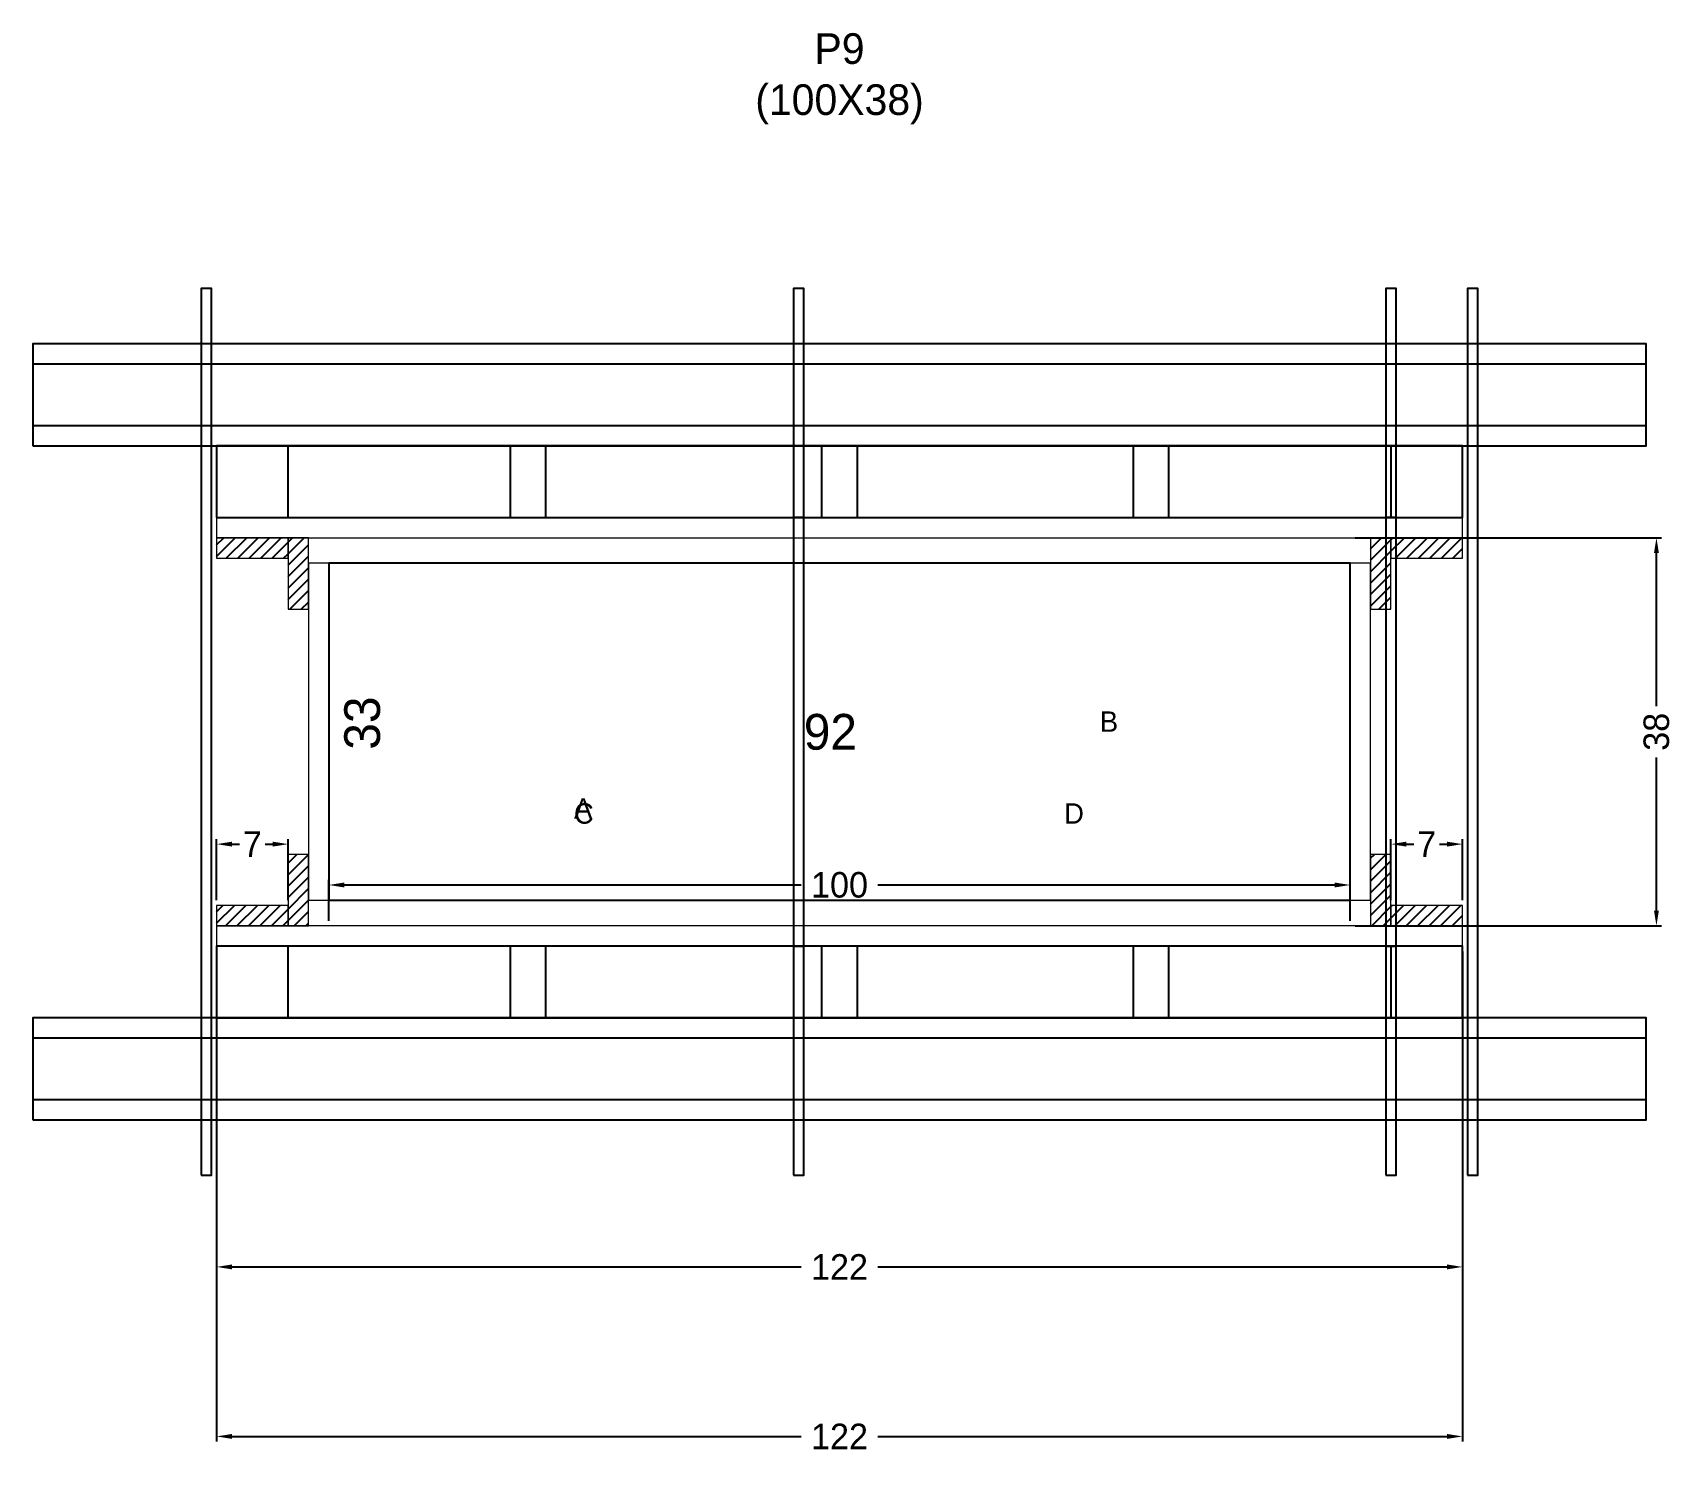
# Model space of a CAD drawing. Header units: centimetres. Extents: x -158 to 163, y -1 to 277.
import ezdxf

# ---------------------------------------------------------------- set-up
doc = ezdxf.new("R2010")
doc.units = ezdxf.units.CM
for name, color, linetype in [('CHAPA', 140, 'Continuous'), ('COTA', 241, 'Continuous'), ('Hachura', 251, 'Continuous'), ('Madeira', 30, 'Continuous'), ('NOMENCLATURA', 7, 'Continuous'), ('Painéis', 200, 'Continuous'), ('Perfil Metálico', 150, 'Continuous'), ('SARRAFO', 251, 'Continuous'), ('TEXTO_GERAL', 7, 'Continuous')]:
    doc.layers.add(name, color=color, linetype=linetype)
doc.dimstyles.new('cotax2', dxfattribs={"dimtxt": 2.5, "dimasz": 1.5, "dimexe": 0.5, "dimexo": 0.5, "dimgap": 0.5, "dimtad": 1, "dimcen": 2.5, "dimazin": 3, "dimtfac": 1, "dimtmove": 0, "dimatfit": 3})
pattern_1 = [(45, (0, 0), (-1.122532, 1.122532), [])]

# ---------------------------------------------------------------- blocks, each defined once
blk = doc.blocks.new('_CLOSEDFILLED')
at = {"color": 0, "linetype": 'BYBLOCK'}
blk.add_solid([(-1, 0.16), (0, 0), (-1, -0.16)], dxfattribs=at)
blk = doc.blocks.new('*D1')
for p, q in [((-122, 97), (-122, 1)), ((122, 97), (122, 1)), ((-119, 2), (-7.5, 2)), ((7.5, 2), (119, 2))]:
    blk.add_line(p, q)
at = {"layer": 'Defpoints'}
for p in [(-122, 98), (122, 98), (-122, 2)]:
    blk.add_point(p, dxfattribs=at)
at = {"layer": 'COTA', "xscale": 3, "yscale": 3, "rotation": 180}
blk.add_blockref('_CLOSEDFILLED', (-122, 2), dxfattribs=at)
at = {"layer": 'COTA', "xscale": 3, "yscale": 3}
blk.add_blockref('_CLOSEDFILLED', (122, 2), dxfattribs=at)
at = {"layer": 'COTA', "insert": (0, 2), "char_height": 5, "attachment_point": 5}
blk.add_mtext('122', dxfattribs=at)
blk = doc.blocks.new('*D2')
for p, q in [((-100, 103), (-100, 111)), ((-97, 110), (-7.5, 110)), ((7.5, 110), (97, 110)), ((100, 103), (100, 111))]:
    blk.add_line(p, q)
at = {"layer": 'Defpoints'}
for p in [(-100, 110), (-100, 102), (100, 102)]:
    blk.add_point(p, dxfattribs=at)
at = {"layer": 'COTA', "xscale": 3, "yscale": 3, "rotation": 180}
blk.add_blockref('_CLOSEDFILLED', (-100, 110), dxfattribs=at)
at = {"layer": 'COTA', "xscale": 3, "yscale": 3}
blk.add_blockref('_CLOSEDFILLED', (100, 110), dxfattribs=at)
at = {"layer": 'COTA', "insert": (0, 110), "char_height": 5, "attachment_point": 5}
blk.add_mtext('100', dxfattribs=at)
blk = doc.blocks.new('*D3')
for p, q in [((101, 178), (161, 178)), ((160, 145), (160, 175)), ((160, 105), (160, 135)), ((101, 102), (161, 102))]:
    blk.add_line(p, q)
at = {"layer": 'Defpoints'}
for p in [(100, 178), (100, 102), (160, 102)]:
    blk.add_point(p, dxfattribs=at)
at = {"layer": 'COTA', "xscale": 3, "yscale": 3}
for p, rotation in [((160, 178), 90), ((160, 102), -90.00000000000001)]:
    blk.add_blockref('_CLOSEDFILLED', p, dxfattribs=dict(at, rotation=rotation))
at = {"layer": 'COTA', "insert": (160, 140), "char_height": 5, "attachment_point": 5, "rotation": 90}
blk.add_mtext('38', dxfattribs=at)
blk = doc.blocks.new('*D4')
for p, q in [((-122, 107), (-122, 119)), ((-108, 107), (-108, 119)), ((-119, 118), (-117.5, 118)), ((-112.5, 118), (-111, 118))]:
    blk.add_line(p, q)
at = {"layer": 'Defpoints'}
for p in [(-122, 118), (-122, 106), (-108, 106)]:
    blk.add_point(p, dxfattribs=at)
at = {"layer": 'COTA', "xscale": 3, "yscale": 3, "rotation": 180}
blk.add_blockref('_CLOSEDFILLED', (-122, 118), dxfattribs=at)
at = {"layer": 'COTA', "xscale": 3, "yscale": 3}
blk.add_blockref('_CLOSEDFILLED', (-108, 118), dxfattribs=at)
at = {"layer": 'COTA', "insert": (-115, 118), "char_height": 5, "attachment_point": 5}
blk.add_mtext('7', dxfattribs=at)
blk = doc.blocks.new('*D5')
for p, q in [((108, 107), (108, 119)), ((122, 107), (122, 119)), ((111, 118), (112.5, 118)), ((117.5, 118), (119, 118))]:
    blk.add_line(p, q)
at = {"layer": 'Defpoints'}
for p in [(108, 118), (108, 106), (122, 106)]:
    blk.add_point(p, dxfattribs=at)
at = {"layer": 'COTA', "xscale": 3, "yscale": 3, "rotation": 180}
blk.add_blockref('_CLOSEDFILLED', (108, 118), dxfattribs=at)
at = {"layer": 'COTA', "xscale": 3, "yscale": 3}
blk.add_blockref('_CLOSEDFILLED', (122, 118), dxfattribs=at)
at = {"layer": 'COTA', "insert": (115, 118), "char_height": 5, "attachment_point": 5}
blk.add_mtext('7', dxfattribs=at)
blk = doc.blocks.new('*D6')
for p, q in [((-122, 64.2), (-122, 34.2)), ((122, 64.2), (122, 34.2)), ((-119, 35.2), (-7.5, 35.2)), ((7.5, 35.2), (119, 35.2))]:
    blk.add_line(p, q)
at = {"layer": 'Defpoints'}
for p in [(-122, 65.2), (122, 65.2), (-122, 35.2)]:
    blk.add_point(p, dxfattribs=at)
at = {"layer": 'COTA', "xscale": 3, "yscale": 3, "rotation": 180}
blk.add_blockref('_CLOSEDFILLED', (-122, 35.2), dxfattribs=at)
at = {"layer": 'COTA', "xscale": 3, "yscale": 3}
blk.add_blockref('_CLOSEDFILLED', (122, 35.2), dxfattribs=at)
at = {"layer": 'COTA', "insert": (0, 35.2), "char_height": 5, "attachment_point": 5}
blk.add_mtext('122', dxfattribs=at)

msp = doc.modelspace()

# ---------------------------------------------------------------- hatches: boundary and pattern name
at = {"layer": 'Hachura'}
h = msp.add_hatch(dxfattribs=at)
h.set_pattern_fill('ANSI31')
h.set_pattern_definition(pattern_1)
h.paths.add_polyline_path([(-122, 174), (-108, 174), (-108, 178), (-122, 178)])
h = msp.add_hatch(dxfattribs=at)
h.set_pattern_fill('ANSI31')
h.set_pattern_definition(pattern_1)
h.paths.add_polyline_path([(-108, 164), (-104, 164), (-104, 178), (-108, 178)])
h = msp.add_hatch(dxfattribs=at)
h.set_pattern_fill('ANSI31')
h.set_pattern_definition(pattern_1)
h.paths.add_polyline_path([(104, 164), (108, 164), (108, 178), (104, 178)])
h = msp.add_hatch(dxfattribs=at)
h.set_pattern_fill('ANSI31')
h.set_pattern_definition(pattern_1)
h.paths.add_polyline_path([(108, 174), (122, 174), (122, 178), (108, 178)])
h = msp.add_hatch(dxfattribs=at)
h.set_pattern_fill('ANSI31')
h.set_pattern_definition(pattern_1)
h.paths.add_polyline_path([(-108, 102), (-104, 102), (-104, 116), (-108, 116)])
h = msp.add_hatch(dxfattribs=at)
h.set_pattern_fill('ANSI31')
h.set_pattern_definition(pattern_1)
h.paths.add_polyline_path([(104, 102), (108, 102), (108, 116), (104, 116)])
h = msp.add_hatch(dxfattribs=at)
h.set_pattern_fill('ANSI31')
h.set_pattern_definition(pattern_1)
h.paths.add_polyline_path([(-122, 102), (-108, 102), (-108, 106), (-122, 106)])
h = msp.add_hatch(dxfattribs=at)
h.set_pattern_fill('ANSI31')
h.set_pattern_definition(pattern_1)
h.paths.add_polyline_path([(108, 102), (122, 102), (122, 106), (108, 106)])

# ---------------------------------------------------------------- linework, layer by layer
at = {"layer": 'CHAPA', "lineweight": 18}
for points in [[(-122, 178), (122, 178), (122, 182), (-122, 182)], [(-122, 178), (122, 178), (122, 182), (-122, 182)], [(-104, 107), (-100, 107), (-100, 173), (-104, 173)], [(-104, 107), (-100, 107), (-100, 173), (-104, 173)], [(100, 107), (104, 107), (104, 173), (100, 173)], [(100, 107), (104, 107), (104, 173), (100, 173)], [(-122, 98), (122, 98), (122, 102), (-122, 102)], [(-122, 98), (122, 98), (122, 102), (-122, 102)]]:
    msp.add_lwpolyline(points, close=True, dxfattribs=at)
at = {"layer": 'Hachura'}
for points in [[(-125, 53.2), (-123, 53.2), (-123, 226.8), (-125, 226.8)], [(-9, 182), (-7, 182), (-7, 226.8), (-9, 226.8)], [(107, 182), (109, 182), (109, 226.8), (107, 226.8)], [(123, 53.2), (125, 53.2), (125, 226.8), (123, 226.8)], [(-9, 98), (-7, 98), (-7, 182), (-9, 182)], [(107, 98), (109, 98), (109, 182), (107, 182)], [(-9, 53.2), (-7, 53.2), (-7, 98), (-9, 98)], [(107, 53.2), (109, 53.2), (109, 98), (107, 98)]]:
    msp.add_lwpolyline(points, close=True, dxfattribs=at)
at = {"layer": 'Madeira', "color": 126}
for points in [[(-122, 182), (122, 182), (122, 196), (-122, 196)], [(-122, 182), (-108, 182), (-108, 196), (-122, 196)], [(-64.5, 182), (-57.5, 182), (-57.5, 196), (-64.5, 196)], [(-3.5, 182), (3.5, 182), (3.5, 196), (-3.5, 196)], [(57.5, 182), (64.5, 182), (64.5, 196), (57.5, 196)], [(108, 182), (122, 182), (122, 196), (108, 196)], [(-122, 84), (122, 84), (122, 98), (-122, 98)], [(-122, 84), (-108, 84), (-108, 98), (-122, 98)], [(-64.5, 84), (-57.5, 84), (-57.5, 98), (-64.5, 98)], [(-3.5, 84), (3.5, 84), (3.5, 98), (-3.5, 98)], [(57.5, 84), (64.5, 84), (64.5, 98), (57.5, 98)], [(108, 84), (122, 84), (122, 98), (108, 98)]]:
    msp.add_lwpolyline(points, close=True, dxfattribs=at)
at = {"layer": 'Painéis'}
msp.add_lwpolyline([(-100, 107), (100, 107), (100, 173), (-100, 173)], close=True, dxfattribs=at)
at = {"layer": 'Perfil Metálico', "color": 224}
for points in [[(-158, 196), (158, 196), (158, 216), (-158, 216)], [(-158, 200), (158, 200), (158, 212), (-158, 212)], [(-158, 64), (158, 64), (158, 84), (-158, 84)], [(-158, 68), (158, 68), (158, 80), (-158, 80)]]:
    msp.add_lwpolyline(points, close=True, dxfattribs=at)
at = {"layer": 'SARRAFO', "color": 251, "lineweight": 13}
for points in [[(-122, 174), (-108, 174), (-108, 178), (-122, 178)], [(-108, 164), (-104, 164), (-104, 178), (-108, 178)], [(104, 164), (108, 164), (108, 178), (104, 178)], [(108, 174), (122, 174), (122, 178), (108, 178)], [(-108, 102), (-104, 102), (-104, 116), (-108, 116)], [(104, 102), (108, 102), (108, 116), (104, 116)], [(-122, 102), (-108, 102), (-108, 106), (-122, 106)], [(108, 102), (122, 102), (122, 106), (108, 106)]]:
    msp.add_lwpolyline(points, close=True, dxfattribs=at)

# ---------------------------------------------------------------- texts
at = {"layer": 'COTA'}
msp.add_text('33', height=7, rotation=90, dxfattribs=at).set_placement((-90, 136.5))
msp.add_text('92', height=7, dxfattribs=at).set_placement((-7, 136.5))
at = {"layer": 'NOMENCLATURA', "insert": (0, 259), "char_height": 6, "attachment_point": 8}
msp.add_mtext('P9\\P(100X38)', dxfattribs=at)
at = {"layer": 'TEXTO_GERAL'}
for s, p in [('B', (51, 140)), ('A', (-52, 123)), ('C', (-52, 122)), ('D', (44, 122))]:
    msp.add_text(s, height=4, dxfattribs=at).set_placement(p)

# ---------------------------------------------------------------- dimensions: what is measured, and where the dimension line sits
at = {"layer": 'COTA'}
dim = msp.add_linear_dim(base=(160, 102), p1=(100, 102), p2=(100, 178), angle=90, dimstyle='cotax2', dxfattribs=at)
dim.commit()
dim.dimension.update_dxf_attribs({"geometry": '*D3', "text_midpoint": (160, 140)})
for base, p1, p2, picture, middle in [((-122, 118), (-122, 106), (-108, 106), '*D4', (-115, 118)), ((108, 118), (108, 106), (122, 106), '*D5', (115, 118)), ((-100, 110), (-100, 102), (100, 102), '*D2', (0, 110)), ((-122, 2), (-122, 98), (122, 98), '*D1', (0, 2)), ((-122, 35.2), (-122, 65.2), (122, 65.2), '*D6', (0, 35.2))]:
    dim = msp.add_linear_dim(base=base, p1=p1, p2=p2, dimstyle='cotax2', dxfattribs=at)
    dim.commit()
    dim.dimension.update_dxf_attribs({"geometry": picture, "text_midpoint": middle})

doc.saveas('drawing.dxf')
